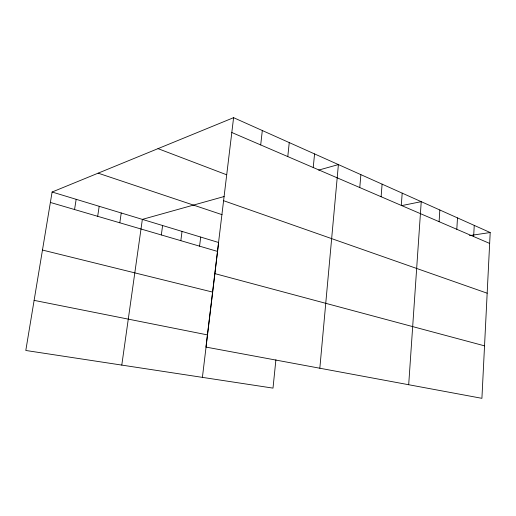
<?xml version="1.0" encoding="UTF-8"?>
<svg xmlns="http://www.w3.org/2000/svg" width="516" height="516" viewBox="0 0 516 516"><rect width="100%" height="100%" fill="white"/><g stroke="black" fill="none" stroke-linecap="round" stroke-linejoin="round"><path stroke-width="0.77" d="M490.2 232.535L481.912 398.326L205.949 347.081L233.593 117.674L490.2 232.535L469.495 235.606M473.643 236.541L474.249 225.395M456.815 229.298L457.486 217.887M439.097 221.68L439.838 209.993M408.691 384.73L421.237 201.666L401.603 205.626M401.293 205.413L402.196 193.139M381.111 196.731L382.104 184.148M359.775 187.553L360.871 174.647M319.83 368.224L338.399 164.585L318.656 170.099M313.231 167.532L314.567 153.916M275.905 359.781L273.003 388.122L25.8 350.474L52.103 192.023L233.593 117.674M287.786 156.587L289.25 142.584M260.696 144.931L262.315 130.529M202.407 377.37L217.481 252.234M218.565 243.255L217.578 251.44L50.368 202.446M199.569 246.164L200.711 237.07M180.832 240.675L182.038 231.413M161.327 234.961L162.605 225.518M121.789 365.096L142.358 219.384L224.157 196.519M119.802 222.789L121.241 212.979M97.672 216.307L99.201 206.303M74.549 209.535L76.174 199.318M34.114 300.37L207.522 334.916M42.467 250.054L212.682 292.108M214.804 273.596L484.537 345.849M52.103 192.023L218.655 242.514M98.143 173.163L222.093 214.682M223.589 200.692L487.168 293.204M158.012 148.64L226.518 174.73M231.807 132.502L489.658 243.429"/></g></svg>
